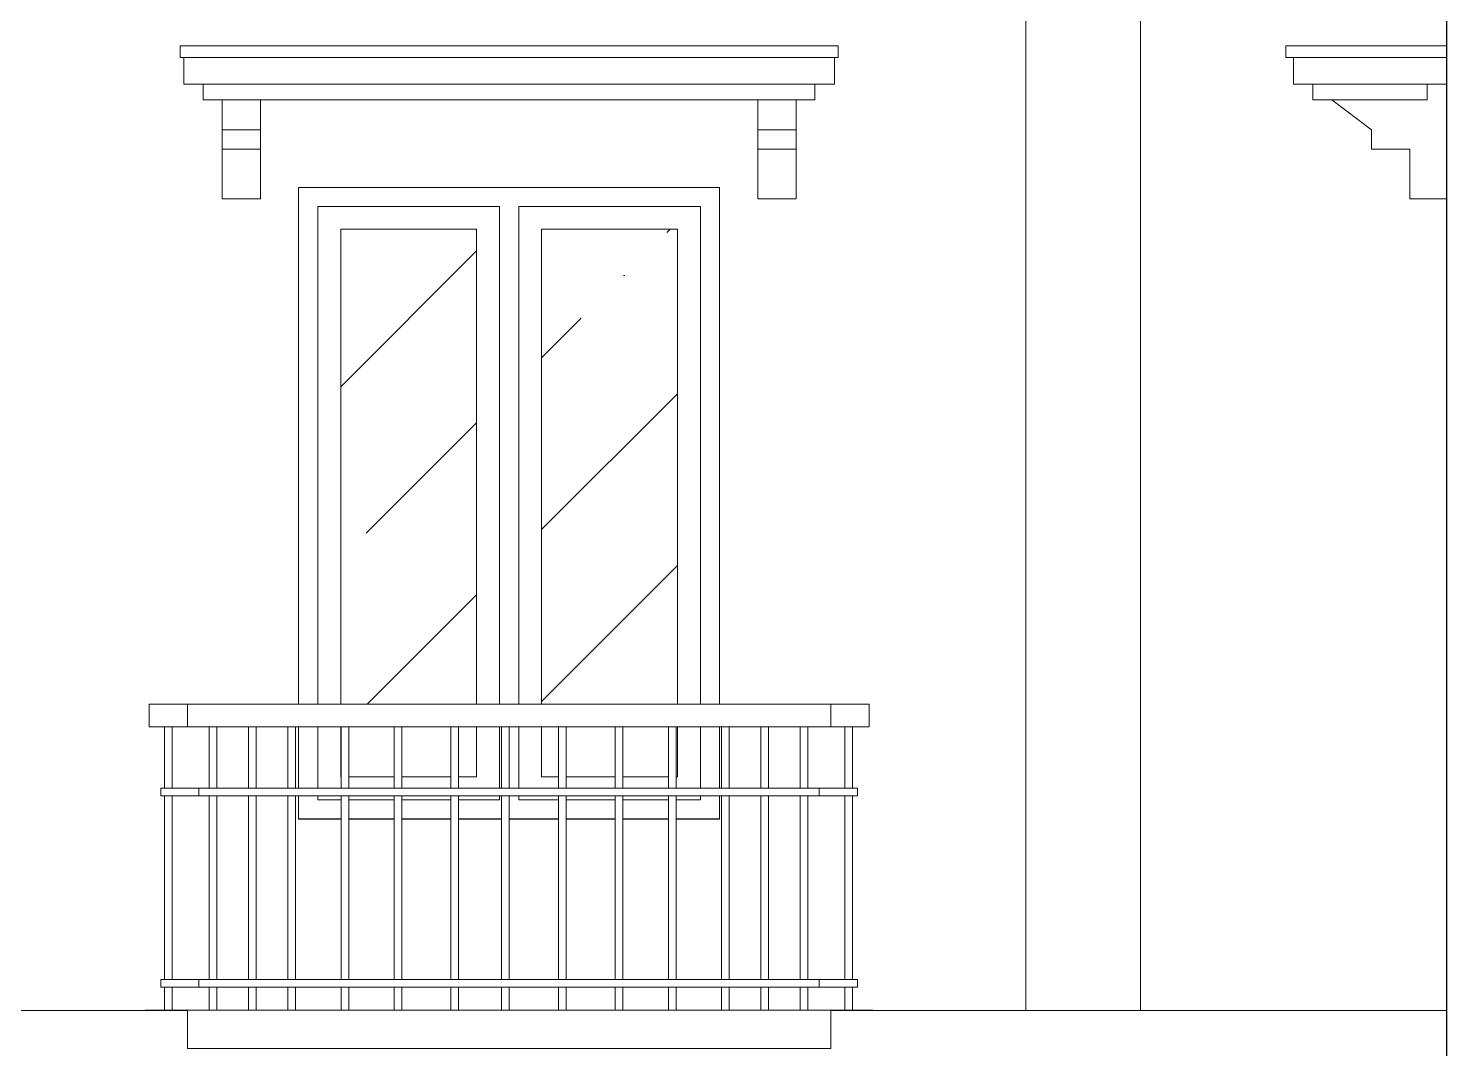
# Model space of a CAD drawing. Header units: millimetres. Extents: x -667 to -468, y -723 to -475.
# Drawn here: x -570.357 to -566.651, y -491.145 to -488.479 of the extents above; entities that cross this region are included whole.
import ezdxf

# ---------------------------------------------------------------- set-up
doc = ezdxf.new("R2010")
doc.units = ezdxf.units.MM
doc.layers.get('0').update_dxf_attribs({"lineweight": 9})
doc.layers.add('dinding', color=36, linetype='Continuous', lineweight=9)
doc.layers.add('NOTASI', color=250, linetype='Continuous', lineweight=5)

msp = doc.modelspace()

# ---------------------------------------------------------------- hatches: boundary and pattern name
at = {"layer": 'NOTASI'}
h = msp.add_hatch(dxfattribs=at)
h.set_pattern_fill('ANSI35', color=256, scale=0.1, style=0)
h.set_pattern_definition([(45, (42.08064, -1.7216), (-0.4490128, 0.4490128), []), (45, (42.52966, -1.7216), (-0.4490128, 0.4490128), [0.79375, -0.15875, 0, -0.15875])])
h.paths.add_polyline_path([(-568.6611, -489.0049), (-569.0161, -489.0049), (-569.0161, -490.2449), (-568.6611, -490.2449)])
h.paths.add_polyline_path([(-569.1861, -489.0049), (-569.5411, -489.0049), (-569.5411, -490.2449), (-569.1861, -490.2449)])

# ---------------------------------------------------------------- linework, layer by layer
at = {"lineweight": 30}
msp.add_lwpolyline([(-566.6511, -486.5949), (-566.6511, -493.4449), (-577.6625, -493.4449), (-577.6625, -494.4449), (-582.7711, -494.4449)], dxfattribs=at)
at = {"layer": 'dinding'}
for p, q in [((-566.6511, -488.5249), (-566.6511, -487.5449)), ((-567.7511, -491.0449), (-567.7511, -488.0249)), ((-567.4511, -491.0449), (-567.4511, -488.0249)), ((-569.9611, -488.5555), (-569.9611, -488.5249)), ((-569.9611, -488.5249), (-568.2411, -488.5249)), ((-568.2411, -488.5555), (-568.2411, -488.5249)), ((-566.6511, -488.5249), (-567.0711, -488.5249)), ((-567.0711, -488.5555), (-567.0711, -488.5249)), ((-566.6511, -488.5555), (-566.6511, -488.5249)), ((-569.9611, -488.5555), (-569.9511, -488.5555)), ((-569.9511, -488.6249), (-569.9511, -488.5555)), ((-569.9511, -488.5555), (-568.2511, -488.5555)), ((-568.2511, -488.6249), (-568.2511, -488.5555)), ((-568.2511, -488.5555), (-568.2411, -488.5555)), ((-567.0711, -488.5555), (-567.0511, -488.5555)), ((-567.0511, -488.5555), (-566.6511, -488.5555)), ((-567.0511, -488.6249), (-567.0511, -488.5555)), ((-566.6511, -488.6249), (-566.6511, -488.5555)), ((-569.9511, -488.6249), (-569.9004, -488.6249)), ((-569.9004, -488.6249), (-569.9004, -488.6658)), ((-569.9004, -488.6249), (-568.3018, -488.6249)), ((-568.3018, -488.6249), (-568.3018, -488.6658)), ((-568.3018, -488.6249), (-568.2511, -488.6249)), ((-567.0004, -488.6249), (-567.0511, -488.6249)), ((-567.0004, -488.6249), (-567.0004, -488.6658)), ((-566.7018, -488.6249), (-567.0004, -488.6249)), ((-566.7018, -488.6249), (-566.7018, -488.6658)), ((-566.6511, -488.6249), (-566.7018, -488.6249)), ((-566.6511, -488.6249), (-566.6511, -488.9249)), ((-569.9004, -488.6658), (-569.8511, -488.6658)), ((-569.8511, -488.7449), (-569.8511, -488.6658)), ((-569.8511, -488.6658), (-569.7511, -488.6658)), ((-569.7511, -488.7449), (-569.7511, -488.6658)), ((-569.7511, -488.6658), (-568.4511, -488.6658)), ((-568.4511, -488.7449), (-568.4511, -488.6658)), ((-568.4511, -488.6658), (-568.3511, -488.6658)), ((-568.3511, -488.7449), (-568.3511, -488.6658)), ((-568.3511, -488.6658), (-568.3018, -488.6658)), ((-566.9511, -488.6658), (-567.0004, -488.6658)), ((-566.8471, -488.7449), (-566.9511, -488.6658)), ((-566.7018, -488.6658), (-566.9511, -488.6658)), ((-569.8511, -488.7449), (-569.7511, -488.7449)), ((-569.8511, -488.7449), (-569.8511, -488.7949)), ((-569.7511, -488.7449), (-569.7511, -488.7949)), ((-568.4511, -488.7449), (-568.3511, -488.7449)), ((-568.4511, -488.7449), (-568.4511, -488.7949)), ((-568.3511, -488.7449), (-568.3511, -488.7949)), ((-566.8471, -488.7449), (-566.8471, -488.7949)), ((-569.8511, -488.9249), (-569.8511, -488.7949)), ((-569.8511, -488.7949), (-569.7511, -488.7949)), ((-569.7511, -488.9249), (-569.7511, -488.7949)), ((-568.4511, -488.9249), (-568.4511, -488.7949)), ((-568.4511, -488.7949), (-568.3511, -488.7949)), ((-568.3511, -488.9249), (-568.3511, -488.7949)), ((-566.7471, -488.7949), (-566.8471, -488.7949)), ((-566.7471, -488.9249), (-566.7471, -488.7949)), ((-568.5511, -488.8949), (-569.6511, -488.8949)), ((-569.6511, -488.8949), (-569.6511, -490.2444)), ((-568.5511, -490.2444), (-568.5511, -488.8949)), ((-569.7511, -488.9249), (-569.8511, -488.9249)), ((-568.3511, -488.9249), (-568.4511, -488.9249)), ((-566.6511, -488.9249), (-566.7471, -488.9249)), ((-566.6511, -488.9249), (-566.6511, -491.0449)), ((-569.6011, -488.9444), (-569.6011, -490.2444)), ((-569.1261, -488.9444), (-569.6011, -488.9444)), ((-569.1261, -490.2444), (-569.1261, -488.9444)), ((-568.6011, -488.9444), (-569.0761, -488.9444)), ((-569.0761, -490.2444), (-569.0761, -488.9444)), ((-568.6011, -490.2444), (-568.6011, -488.9444)), ((-569.1861, -489.0044), (-569.5411, -489.0044)), ((-569.5411, -489.0044), (-569.5411, -490.2444)), ((-569.1861, -490.2444), (-569.1861, -489.0044)), ((-568.6611, -489.0044), (-569.0161, -489.0044)), ((-569.0161, -489.0044), (-569.0161, -490.2444)), ((-568.6611, -490.2444), (-568.6611, -489.0044)), ((-570.0417, -490.3044), (-570.0417, -490.2444)), ((-570.0417, -490.2444), (-569.9417, -490.2444)), ((-569.9417, -490.3044), (-569.9417, -490.2444)), ((-569.9417, -490.2444), (-569.6511, -490.2444)), ((-569.6511, -490.2444), (-569.6011, -490.2444)), ((-569.6011, -490.2444), (-569.5411, -490.2444)), ((-569.5411, -490.2444), (-569.1861, -490.2444)), ((-569.1861, -490.2444), (-569.1261, -490.2444)), ((-569.0761, -490.2444), (-569.1261, -490.2444)), ((-569.0761, -490.2444), (-569.0161, -490.2444)), ((-568.6611, -490.2444), (-569.0161, -490.2444)), ((-568.6011, -490.2444), (-568.6611, -490.2444)), ((-568.6011, -490.2444), (-568.5511, -490.2444)), ((-568.2605, -490.2444), (-568.5511, -490.2444)), ((-568.2605, -490.3044), (-568.2605, -490.2444)), ((-568.1605, -490.2444), (-568.2605, -490.2444)), ((-568.1605, -490.3044), (-568.1605, -490.2444)), ((-570.0017, -490.3044), (-570.0417, -490.3044)), ((-570.0017, -490.3044), (-570.0017, -490.4644)), ((-569.9817, -490.3044), (-570.0017, -490.3044)), ((-569.9817, -490.3044), (-569.9817, -490.4644)), ((-569.9417, -490.3044), (-569.9817, -490.3044)), ((-569.8848, -490.3044), (-569.9417, -490.3044)), ((-569.8848, -490.3044), (-569.8848, -490.4644)), ((-569.8648, -490.3044), (-569.8848, -490.3044)), ((-569.8648, -490.3044), (-569.8648, -490.4644)), ((-569.7822, -490.3044), (-569.8648, -490.3044)), ((-569.7822, -490.3044), (-569.7822, -490.4644)), ((-569.7622, -490.3044), (-569.7822, -490.3044)), ((-569.7622, -490.3044), (-569.7622, -490.4644)), ((-569.679, -490.3044), (-569.7622, -490.3044)), ((-569.679, -490.3044), (-569.679, -490.4644)), ((-569.659, -490.3044), (-569.679, -490.3044)), ((-569.659, -490.3044), (-569.659, -490.4644)), ((-569.6511, -490.3044), (-569.659, -490.3044)), ((-569.6511, -490.3044), (-569.6511, -490.4644)), ((-569.6011, -490.3044), (-569.6511, -490.3044)), ((-569.6011, -490.3044), (-569.6011, -490.4644)), ((-569.5411, -490.3044), (-569.6011, -490.3044)), ((-569.5411, -490.3044), (-569.5411, -490.4344)), ((-569.5404, -490.3044), (-569.5411, -490.3044)), ((-569.5404, -490.3044), (-569.5404, -490.4344)), ((-569.5204, -490.3044), (-569.5404, -490.3044)), ((-569.5204, -490.3044), (-569.5204, -490.4344)), ((-569.4018, -490.3044), (-569.5204, -490.3044)), ((-569.4018, -490.3044), (-569.4018, -490.4344)), ((-569.3818, -490.3044), (-569.4018, -490.3044)), ((-569.3818, -490.3044), (-569.3818, -490.4344)), ((-569.253, -490.3044), (-569.3818, -490.3044)), ((-569.253, -490.3044), (-569.253, -490.4344)), ((-569.233, -490.3044), (-569.253, -490.3044)), ((-569.233, -490.3044), (-569.233, -490.4344)), ((-569.1861, -490.3044), (-569.233, -490.3044)), ((-569.1861, -490.4344), (-569.1861, -490.3044)), ((-569.1261, -490.3044), (-569.1861, -490.3044)), ((-569.1261, -490.4644), (-569.1261, -490.3044)), ((-569.1211, -490.3044), (-569.1261, -490.3044)), ((-569.1211, -490.3044), (-569.1211, -490.4644)), ((-569.1011, -490.3044), (-569.1211, -490.3044)), ((-569.1011, -490.3044), (-569.1011, -490.4644)), ((-569.0761, -490.3044), (-569.1011, -490.3044)), ((-569.0761, -490.4644), (-569.0761, -490.3044)), ((-569.0161, -490.3044), (-569.0761, -490.3044)), ((-569.0161, -490.3044), (-569.0161, -490.4344)), ((-568.9724, -490.3044), (-569.0161, -490.3044)), ((-568.9724, -490.3044), (-568.9724, -490.4344)), ((-568.9524, -490.3044), (-568.9724, -490.3044)), ((-568.9524, -490.3044), (-568.9524, -490.4344)), ((-568.8236, -490.3044), (-568.9524, -490.3044)), ((-568.8236, -490.3044), (-568.8236, -490.4344)), ((-568.8036, -490.3044), (-568.8236, -490.3044)), ((-568.8036, -490.3044), (-568.8036, -490.4344)), ((-568.685, -490.3044), (-568.8036, -490.3044)), ((-568.685, -490.3044), (-568.685, -490.4344)), ((-568.665, -490.3044), (-568.685, -490.3044)), ((-568.665, -490.3044), (-568.665, -490.4344)), ((-568.6611, -490.3044), (-568.665, -490.3044)), ((-568.6611, -490.4344), (-568.6611, -490.3044)), ((-568.6011, -490.3044), (-568.6611, -490.3044)), ((-568.6011, -490.4644), (-568.6011, -490.3044)), ((-568.5511, -490.3044), (-568.6011, -490.3044)), ((-568.5511, -490.4644), (-568.5511, -490.3044)), ((-568.5463, -490.3044), (-568.5511, -490.3044)), ((-568.5463, -490.3044), (-568.5463, -490.4644)), ((-568.5263, -490.3044), (-568.5463, -490.3044)), ((-568.5263, -490.3044), (-568.5263, -490.4644)), ((-568.4432, -490.3044), (-568.5263, -490.3044)), ((-568.4432, -490.3044), (-568.4432, -490.4644)), ((-568.4232, -490.3044), (-568.4432, -490.3044)), ((-568.4232, -490.3044), (-568.4232, -490.4644)), ((-568.3405, -490.3044), (-568.4232, -490.3044)), ((-568.3405, -490.3044), (-568.3405, -490.4644)), ((-568.3205, -490.3044), (-568.3405, -490.3044)), ((-568.3205, -490.3044), (-568.3205, -490.4644)), ((-568.2605, -490.3044), (-568.3205, -490.3044)), ((-568.2605, -490.3044), (-568.2237, -490.3044)), ((-568.2237, -490.3044), (-568.2237, -490.4644)), ((-568.2237, -490.3044), (-568.2037, -490.3044)), ((-568.2037, -490.3044), (-568.2037, -490.4644)), ((-568.2037, -490.3044), (-568.1605, -490.3044)), ((-569.5411, -490.4344), (-569.5404, -490.4344)), ((-569.5404, -490.4344), (-569.5404, -490.4644)), ((-569.5204, -490.4344), (-569.4018, -490.4344)), ((-569.5204, -490.4344), (-569.5204, -490.4644)), ((-569.4018, -490.4344), (-569.4018, -490.4644)), ((-569.3818, -490.4344), (-569.253, -490.4344)), ((-569.3818, -490.4344), (-569.3818, -490.4644)), ((-569.253, -490.4344), (-569.253, -490.4644)), ((-569.233, -490.4344), (-569.1861, -490.4344)), ((-569.233, -490.4344), (-569.233, -490.4644)), ((-569.0161, -490.4344), (-568.9724, -490.4344)), ((-568.9724, -490.4344), (-568.9724, -490.4644)), ((-568.9524, -490.4344), (-568.8236, -490.4344)), ((-568.9524, -490.4344), (-568.9524, -490.4644)), ((-568.8236, -490.4344), (-568.8236, -490.4644)), ((-568.8036, -490.4344), (-568.685, -490.4344)), ((-568.8036, -490.4344), (-568.8036, -490.4644)), ((-568.685, -490.4344), (-568.685, -490.4644)), ((-568.665, -490.4344), (-568.6611, -490.4344)), ((-568.665, -490.4344), (-568.665, -490.4644)), ((-570.0017, -490.4644), (-570.0117, -490.4644)), ((-570.0117, -490.4644), (-570.0117, -490.4844)), ((-570.0017, -490.4844), (-570.0117, -490.4844)), ((-570.0017, -490.4644), (-569.9817, -490.4644)), ((-570.0017, -490.4844), (-570.0017, -490.9644)), ((-570.0017, -490.4844), (-569.9817, -490.4844)), ((-569.9817, -490.4644), (-569.9117, -490.4644)), ((-569.9817, -490.4844), (-569.9817, -490.9644)), ((-569.9817, -490.4844), (-569.9117, -490.4844)), ((-569.9117, -490.4644), (-569.9117, -490.4844)), ((-569.9117, -490.4644), (-569.8848, -490.4644)), ((-569.9117, -490.4844), (-569.8848, -490.4844)), ((-569.8648, -490.4644), (-569.8848, -490.4644)), ((-569.8848, -490.4844), (-569.8848, -490.9644)), ((-569.8848, -490.4844), (-569.8648, -490.4844)), ((-569.8648, -490.4644), (-569.7822, -490.4644)), ((-569.8648, -490.4844), (-569.8648, -490.9644)), ((-569.8648, -490.4844), (-569.7822, -490.4844)), ((-569.7622, -490.4644), (-569.7822, -490.4644)), ((-569.7822, -490.4844), (-569.7822, -490.9644)), ((-569.7822, -490.4844), (-569.7622, -490.4844)), ((-569.679, -490.4644), (-569.7622, -490.4644)), ((-569.7622, -490.4844), (-569.7622, -490.9644)), ((-569.679, -490.4844), (-569.7622, -490.4844)), ((-569.659, -490.4644), (-569.679, -490.4644)), ((-569.679, -490.4844), (-569.679, -490.9644)), ((-569.679, -490.4844), (-569.659, -490.4844)), ((-569.659, -490.4644), (-569.6511, -490.4644)), ((-569.659, -490.4844), (-569.659, -490.9644)), ((-569.659, -490.4844), (-569.6511, -490.4844)), ((-569.6511, -490.4644), (-569.6011, -490.4644)), ((-569.6511, -490.4844), (-569.6511, -490.5444)), ((-569.6511, -490.4844), (-569.6011, -490.4844)), ((-569.6011, -490.4644), (-569.5404, -490.4644)), ((-569.6011, -490.4844), (-569.6011, -490.4944)), ((-569.6011, -490.4844), (-569.5404, -490.4844)), ((-569.6011, -490.4944), (-569.5404, -490.4944)), ((-569.5204, -490.4644), (-569.5404, -490.4644)), ((-569.5404, -490.4844), (-569.5404, -490.4944)), ((-569.5404, -490.4844), (-569.5204, -490.4844)), ((-569.5404, -490.4944), (-569.5404, -490.5444)), ((-569.4018, -490.4644), (-569.5204, -490.4644)), ((-569.5204, -490.4844), (-569.5204, -490.4944)), ((-569.4018, -490.4844), (-569.5204, -490.4844)), ((-569.5204, -490.4944), (-569.4018, -490.4944)), ((-569.5204, -490.4944), (-569.5204, -490.5444)), ((-569.3818, -490.4644), (-569.4018, -490.4644)), ((-569.4018, -490.4844), (-569.3818, -490.4844)), ((-569.4018, -490.4844), (-569.4018, -490.4944)), ((-569.4018, -490.4944), (-569.4018, -490.5444)), ((-569.3818, -490.4644), (-569.253, -490.4644)), ((-569.3818, -490.4844), (-569.253, -490.4844)), ((-569.3818, -490.4844), (-569.3818, -490.4944)), ((-569.3818, -490.4944), (-569.253, -490.4944)), ((-569.3818, -490.4944), (-569.3818, -490.5444)), ((-569.233, -490.4644), (-569.253, -490.4644)), ((-569.253, -490.4844), (-569.253, -490.4944)), ((-569.253, -490.4844), (-569.233, -490.4844)), ((-569.253, -490.4944), (-569.253, -490.5444)), ((-569.233, -490.4644), (-569.1261, -490.4644)), ((-569.233, -490.4844), (-569.233, -490.4944)), ((-569.233, -490.4844), (-569.1261, -490.4844)), ((-569.233, -490.4944), (-569.1261, -490.4944)), ((-569.233, -490.4944), (-569.233, -490.5444)), ((-569.1261, -490.4644), (-569.1211, -490.4644)), ((-569.1261, -490.4944), (-569.1261, -490.4844)), ((-569.1261, -490.4844), (-569.1211, -490.4844)), ((-569.1211, -490.4644), (-569.1011, -490.4644)), ((-569.1211, -490.4844), (-569.1211, -490.5444)), ((-569.1211, -490.4844), (-569.1011, -490.4844)), ((-569.1011, -490.4644), (-569.0761, -490.4644)), ((-569.1011, -490.4844), (-569.0761, -490.4844)), ((-569.1011, -490.4844), (-569.1011, -490.5444)), ((-569.0761, -490.4644), (-568.9724, -490.4644)), ((-569.0761, -490.4944), (-569.0761, -490.4844)), ((-569.0761, -490.4844), (-568.9724, -490.4844)), ((-569.0761, -490.4944), (-568.9724, -490.4944)), ((-568.9724, -490.4644), (-568.9524, -490.4644)), ((-568.9724, -490.4844), (-568.9524, -490.4844)), ((-568.9724, -490.4844), (-568.9724, -490.4944)), ((-568.9724, -490.4944), (-568.9724, -490.5444)), ((-568.9524, -490.4644), (-568.8236, -490.4644)), ((-568.9524, -490.4844), (-568.8236, -490.4844)), ((-568.9524, -490.4844), (-568.9524, -490.4944)), ((-568.9524, -490.4944), (-568.8236, -490.4944)), ((-568.9524, -490.4944), (-568.9524, -490.5444)), ((-568.8236, -490.4644), (-568.8036, -490.4644)), ((-568.8236, -490.4844), (-568.8236, -490.4944)), ((-568.8236, -490.4844), (-568.8036, -490.4844)), ((-568.8236, -490.4944), (-568.8236, -490.5444)), ((-568.8036, -490.4644), (-568.685, -490.4644)), ((-568.8036, -490.4844), (-568.8036, -490.4944)), ((-568.685, -490.4844), (-568.8036, -490.4844)), ((-568.8036, -490.4944), (-568.685, -490.4944)), ((-568.8036, -490.4944), (-568.8036, -490.5444)), ((-568.685, -490.4644), (-568.665, -490.4644)), ((-568.685, -490.4844), (-568.665, -490.4844)), ((-568.685, -490.4844), (-568.685, -490.4944)), ((-568.685, -490.4944), (-568.685, -490.5444)), ((-568.665, -490.4644), (-568.6011, -490.4644)), ((-568.665, -490.4844), (-568.6011, -490.4844)), ((-568.665, -490.4844), (-568.665, -490.4944)), ((-568.665, -490.4944), (-568.6011, -490.4944)), ((-568.665, -490.4944), (-568.665, -490.5444)), ((-568.6011, -490.4644), (-568.5511, -490.4644)), ((-568.6011, -490.4944), (-568.6011, -490.4844)), ((-568.6011, -490.4844), (-568.5511, -490.4844)), ((-568.5511, -490.4644), (-568.5463, -490.4644)), ((-568.5511, -490.5444), (-568.5511, -490.4844)), ((-568.5511, -490.4844), (-568.5463, -490.4844)), ((-568.5463, -490.4644), (-568.5263, -490.4644)), ((-568.5463, -490.4844), (-568.5463, -490.9644)), ((-568.5463, -490.4844), (-568.5263, -490.4844)), ((-568.5263, -490.4644), (-568.4432, -490.4644)), ((-568.5263, -490.4844), (-568.5263, -490.9644)), ((-568.4432, -490.4844), (-568.5263, -490.4844)), ((-568.4432, -490.4644), (-568.4232, -490.4644)), ((-568.4432, -490.4844), (-568.4432, -490.9644)), ((-568.4432, -490.4844), (-568.4232, -490.4844)), ((-568.4232, -490.4644), (-568.3405, -490.4644)), ((-568.4232, -490.4844), (-568.4232, -490.9644)), ((-568.4232, -490.4844), (-568.3405, -490.4844)), ((-568.3205, -490.4644), (-568.3405, -490.4644)), ((-568.3405, -490.4844), (-568.3405, -490.9644)), ((-568.3205, -490.4844), (-568.3405, -490.4844)), ((-568.3205, -490.4644), (-568.2905, -490.4644)), ((-568.3205, -490.4844), (-568.3205, -490.9644)), ((-568.3205, -490.4844), (-568.2905, -490.4844)), ((-568.2905, -490.4644), (-568.2905, -490.4844)), ((-568.2905, -490.4644), (-568.2237, -490.4644)), ((-568.2905, -490.4844), (-568.2237, -490.4844)), ((-568.2237, -490.4644), (-568.2037, -490.4644)), ((-568.2237, -490.4844), (-568.2237, -490.9644)), ((-568.2237, -490.4844), (-568.2037, -490.4844)), ((-568.2037, -490.4644), (-568.1905, -490.4644)), ((-568.2037, -490.4844), (-568.2037, -490.9644)), ((-568.2037, -490.4844), (-568.1905, -490.4844)), ((-568.1905, -490.4644), (-568.1905, -490.4844)), ((-569.6511, -490.5444), (-569.6511, -490.5449)), ((-569.5404, -490.5444), (-569.6511, -490.5444)), ((-569.6511, -490.5449), (-569.5404, -490.5449)), ((-569.5404, -490.5444), (-569.5404, -490.5449)), ((-569.5404, -490.5449), (-569.5404, -490.9644)), ((-569.4018, -490.5444), (-569.5204, -490.5444)), ((-569.5204, -490.5444), (-569.5204, -490.5449)), ((-569.5204, -490.5449), (-569.4018, -490.5449)), ((-569.5204, -490.5449), (-569.5204, -490.9644)), ((-569.4018, -490.5444), (-569.4018, -490.5449)), ((-569.4018, -490.5449), (-569.4018, -490.9644)), ((-569.253, -490.5444), (-569.3818, -490.5444)), ((-569.3818, -490.5444), (-569.3818, -490.5449)), ((-569.3818, -490.5449), (-569.253, -490.5449)), ((-569.3818, -490.5449), (-569.3818, -490.9644)), ((-569.253, -490.5444), (-569.253, -490.5449)), ((-569.253, -490.5449), (-569.253, -490.9644)), ((-569.1211, -490.5444), (-569.233, -490.5444)), ((-569.233, -490.5444), (-569.233, -490.5449)), ((-569.233, -490.5449), (-569.1211, -490.5449)), ((-569.233, -490.5449), (-569.233, -490.9644)), ((-569.1211, -490.5444), (-569.1211, -490.5449)), ((-569.1211, -490.5449), (-569.1211, -490.9644)), ((-568.9724, -490.5444), (-569.1011, -490.5444)), ((-569.1011, -490.5444), (-569.1011, -490.5449)), ((-569.1011, -490.5449), (-568.9724, -490.5449)), ((-569.1011, -490.5449), (-569.1011, -490.9644)), ((-568.9724, -490.5444), (-568.9724, -490.5449)), ((-568.9724, -490.5449), (-568.9724, -490.9644)), ((-568.8236, -490.5444), (-568.9524, -490.5444)), ((-568.9524, -490.5444), (-568.9524, -490.5449)), ((-568.9524, -490.5449), (-568.8236, -490.5449)), ((-568.9524, -490.5449), (-568.9524, -490.9644)), ((-568.8236, -490.5444), (-568.8236, -490.5449)), ((-568.8236, -490.5449), (-568.8236, -490.9644)), ((-568.685, -490.5444), (-568.8036, -490.5444)), ((-568.8036, -490.5444), (-568.8036, -490.5449)), ((-568.8036, -490.5449), (-568.685, -490.5449)), ((-568.8036, -490.5449), (-568.8036, -490.9644)), ((-568.685, -490.5444), (-568.685, -490.5449)), ((-568.685, -490.5449), (-568.685, -490.9644)), ((-568.5511, -490.5444), (-568.665, -490.5444)), ((-568.665, -490.5444), (-568.665, -490.5449)), ((-568.665, -490.5449), (-568.5511, -490.5449)), ((-568.665, -490.5449), (-568.665, -490.9644)), ((-568.5511, -490.5449), (-568.5511, -490.5444)), ((-570.0017, -490.9644), (-570.0117, -490.9644)), ((-570.0117, -490.9644), (-570.0117, -490.9844)), ((-570.0017, -490.9644), (-569.9817, -490.9644)), ((-569.9817, -490.9644), (-569.9117, -490.9644)), ((-569.9117, -490.9644), (-569.9117, -490.9844)), ((-569.9117, -490.9644), (-569.8848, -490.9644)), ((-569.8648, -490.9644), (-569.8848, -490.9644)), ((-569.8648, -490.9644), (-569.7822, -490.9644)), ((-569.7622, -490.9644), (-569.7822, -490.9644)), ((-569.679, -490.9644), (-569.7622, -490.9644)), ((-569.659, -490.9644), (-569.679, -490.9644)), ((-569.659, -490.9644), (-569.5404, -490.9644)), ((-569.5204, -490.9644), (-569.5404, -490.9644)), ((-569.5204, -490.9644), (-569.4018, -490.9644)), ((-569.3818, -490.9644), (-569.4018, -490.9644)), ((-569.3818, -490.9644), (-569.253, -490.9644)), ((-569.233, -490.9644), (-569.253, -490.9644)), ((-569.233, -490.9644), (-569.1211, -490.9644)), ((-569.1211, -490.9644), (-569.1011, -490.9644)), ((-569.1011, -490.9644), (-568.9724, -490.9644)), ((-568.9724, -490.9644), (-568.9524, -490.9644)), ((-568.9524, -490.9644), (-568.8236, -490.9644)), ((-568.8236, -490.9644), (-568.8036, -490.9644)), ((-568.8036, -490.9644), (-568.685, -490.9644)), ((-568.685, -490.9644), (-568.665, -490.9644)), ((-568.665, -490.9644), (-568.5463, -490.9644)), ((-568.5463, -490.9644), (-568.5263, -490.9644)), ((-568.5263, -490.9644), (-568.4432, -490.9644)), ((-568.4432, -490.9644), (-568.4232, -490.9644)), ((-568.3405, -490.9644), (-568.4232, -490.9644)), ((-568.3205, -490.9644), (-568.3405, -490.9644)), ((-568.3205, -490.9644), (-568.2905, -490.9644)), ((-568.2905, -490.9644), (-568.2905, -490.9844)), ((-568.2905, -490.9644), (-568.2237, -490.9644)), ((-568.2237, -490.9644), (-568.2037, -490.9644)), ((-568.2037, -490.9644), (-568.1905, -490.9644)), ((-568.1905, -490.9644), (-568.1905, -490.9844)), ((-570.0017, -490.9844), (-570.0117, -490.9844)), ((-570.0017, -490.9844), (-570.0017, -491.0444)), ((-570.0017, -490.9844), (-569.9817, -490.9844)), ((-569.9817, -490.9844), (-569.9817, -491.0444)), ((-569.9817, -490.9844), (-569.9117, -490.9844)), ((-569.9117, -490.9844), (-569.8848, -490.9844)), ((-569.8848, -490.9844), (-569.8848, -491.0444)), ((-569.8848, -490.9844), (-569.8648, -490.9844)), ((-569.8648, -490.9844), (-569.8648, -491.0444)), ((-569.8648, -490.9844), (-569.7822, -490.9844)), ((-569.7822, -490.9844), (-569.7822, -491.0444)), ((-569.7822, -490.9844), (-569.7622, -490.9844)), ((-569.7622, -490.9844), (-569.7622, -491.0444)), ((-569.679, -490.9844), (-569.7622, -490.9844)), ((-569.679, -490.9844), (-569.679, -491.0444)), ((-569.679, -490.9844), (-569.659, -490.9844)), ((-569.659, -490.9844), (-569.659, -491.0444)), ((-569.659, -490.9844), (-569.5404, -490.9844)), ((-569.5404, -490.9844), (-569.5404, -491.0444)), ((-569.5404, -490.9844), (-569.5204, -490.9844)), ((-569.5204, -490.9844), (-569.5204, -491.0444)), ((-569.4018, -490.9844), (-569.5204, -490.9844)), ((-569.4018, -490.9844), (-569.4018, -491.0444)), ((-569.4018, -490.9844), (-569.3818, -490.9844)), ((-569.3818, -490.9844), (-569.3818, -491.0444)), ((-569.3818, -490.9844), (-569.253, -490.9844)), ((-569.253, -490.9844), (-569.253, -491.0444)), ((-569.253, -490.9844), (-569.233, -490.9844)), ((-569.233, -490.9844), (-569.233, -491.0444)), ((-569.233, -490.9844), (-569.1211, -490.9844)), ((-569.1211, -490.9844), (-569.1211, -491.0444)), ((-569.1211, -490.9844), (-569.1011, -490.9844)), ((-569.1011, -490.9844), (-569.1011, -491.0444)), ((-569.1011, -490.9844), (-568.9724, -490.9844)), ((-568.9724, -490.9844), (-568.9724, -491.0444)), ((-568.9724, -490.9844), (-568.9524, -490.9844)), ((-568.9524, -490.9844), (-568.9524, -491.0444)), ((-568.9524, -490.9844), (-568.8236, -490.9844)), ((-568.8236, -490.9844), (-568.8236, -491.0444)), ((-568.8236, -490.9844), (-568.8036, -490.9844)), ((-568.8036, -490.9844), (-568.8036, -491.0444)), ((-568.685, -490.9844), (-568.8036, -490.9844)), ((-568.685, -490.9844), (-568.685, -491.0444)), ((-568.685, -490.9844), (-568.665, -490.9844)), ((-568.665, -490.9844), (-568.665, -491.0444)), ((-568.665, -490.9844), (-568.5463, -490.9844)), ((-568.5463, -490.9844), (-568.5463, -491.0444)), ((-568.5463, -490.9844), (-568.5263, -490.9844)), ((-568.5263, -490.9844), (-568.5263, -491.0444)), ((-568.4432, -490.9844), (-568.5263, -490.9844)), ((-568.4432, -490.9844), (-568.4432, -491.0444)), ((-568.4432, -490.9844), (-568.4232, -490.9844)), ((-568.4232, -490.9844), (-568.4232, -491.0444)), ((-568.4232, -490.9844), (-568.3405, -490.9844)), ((-568.3405, -490.9844), (-568.3405, -491.0444)), ((-568.3205, -490.9844), (-568.3405, -490.9844)), ((-568.3205, -490.9844), (-568.3205, -491.0444)), ((-568.3205, -490.9844), (-568.2905, -490.9844)), ((-568.2905, -490.9844), (-568.2237, -490.9844)), ((-568.2237, -490.9844), (-568.2237, -491.0444)), ((-568.2237, -490.9844), (-568.2037, -490.9844)), ((-568.2037, -490.9844), (-568.2037, -491.0444)), ((-568.2037, -490.9844), (-568.1905, -490.9844)), ((-570.0521, -491.0449), (-570.4394, -491.0449)), ((-570.0521, -491.0444), (-570.0017, -491.0444)), ((-570.0521, -491.0444), (-570.0521, -491.0449)), ((-569.9417, -491.0449), (-570.0521, -491.0449)), ((-570.0017, -491.0444), (-569.9817, -491.0444)), ((-569.9817, -491.0444), (-569.9417, -491.0444)), ((-569.9417, -491.0444), (-569.9417, -491.0449)), ((-569.9417, -491.0444), (-569.8848, -491.0444)), ((-569.9417, -491.0449), (-569.9417, -491.1444)), ((-569.8848, -491.0444), (-569.8648, -491.0444)), ((-569.8648, -491.0444), (-569.7822, -491.0444)), ((-569.7822, -491.0444), (-569.7622, -491.0444)), ((-569.7622, -491.0444), (-569.679, -491.0444)), ((-569.679, -491.0444), (-569.659, -491.0444)), ((-569.5404, -491.0444), (-569.659, -491.0444)), ((-569.5404, -491.0444), (-569.5204, -491.0444)), ((-569.5204, -491.0444), (-569.4018, -491.0444)), ((-569.4018, -491.0444), (-569.3818, -491.0444)), ((-569.3818, -491.0444), (-569.253, -491.0444)), ((-569.253, -491.0444), (-569.233, -491.0444)), ((-569.233, -491.0444), (-569.1211, -491.0444)), ((-569.1211, -491.0444), (-569.1011, -491.0444)), ((-569.1011, -491.0444), (-568.9724, -491.0444)), ((-568.9724, -491.0444), (-568.9524, -491.0444)), ((-568.9524, -491.0444), (-568.8236, -491.0444)), ((-568.8036, -491.0444), (-568.8236, -491.0444)), ((-568.8036, -491.0444), (-568.685, -491.0444)), ((-568.685, -491.0444), (-568.665, -491.0444)), ((-568.5463, -491.0444), (-568.665, -491.0444)), ((-568.5463, -491.0444), (-568.5263, -491.0444)), ((-568.5263, -491.0444), (-568.4432, -491.0444)), ((-568.4432, -491.0444), (-568.4232, -491.0444)), ((-568.4232, -491.0444), (-568.3405, -491.0444)), ((-568.3205, -491.0444), (-568.3405, -491.0444)), ((-568.3205, -491.0444), (-568.2605, -491.0444)), ((-568.2605, -491.0444), (-568.2237, -491.0444)), ((-568.2605, -491.0444), (-568.2605, -491.0449)), ((-568.2605, -491.0449), (-568.2605, -491.1444)), ((-568.1502, -491.0449), (-568.2605, -491.0449)), ((-568.2037, -491.0444), (-568.2237, -491.0444)), ((-568.2037, -491.0444), (-568.1502, -491.0444)), ((-568.1502, -491.0449), (-568.1502, -491.0444)), ((-567.7628, -491.0449), (-568.1502, -491.0449)), ((-566.6511, -491.0449), (-567.7628, -491.0449)), ((-566.6511, -491.1449), (-566.6511, -491.0449)), ((-569.9417, -491.1444), (-568.2605, -491.1444))]:
    msp.add_line(p, q, dxfattribs=at)

doc.saveas('drawing.dxf')
